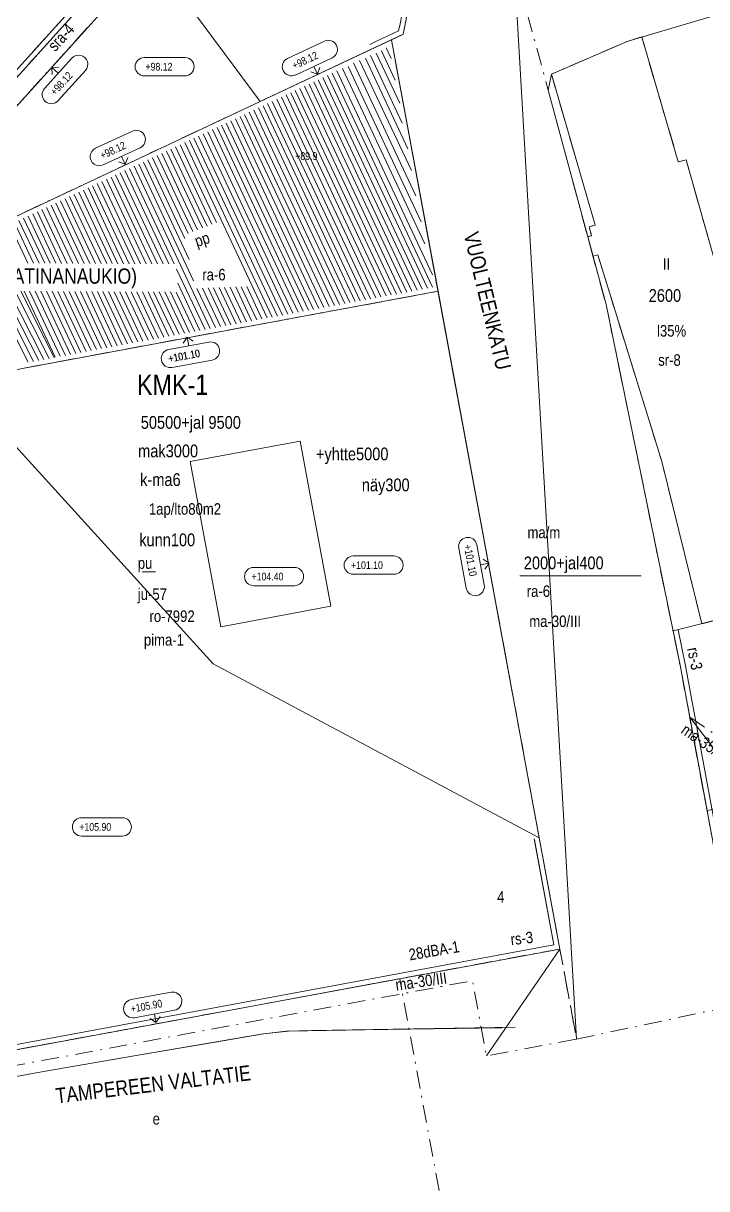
# Model space of a CAD drawing. Header units: metres. Extents: x 24485995 to 24488038, y 6819999 to 6822001.
# Drawn here: x 24487580.4 to 24487714.7, y 6820346.9 to 6820575.8 of the extents above; entities that cross this region are included whole.
import ezdxf

# ---------------------------------------------------------------- set-up
doc = ezdxf.new("R2010")
doc.units = ezdxf.units.M
for name, pattern in [('Aukot_rajalla', [0]), ('k10040', [10.3, 3.5, -1.5, 0.3, -1.5, 3.5]), ('K10271', [0]), ('k10400', [0]), ('K10430', [0])]:
    doc.linetypes.add(name, pattern=pattern)
for name, color, linetype, lineweight in [('AK_AsemakaavaTeksti_Kadun_puistonnimi', 7, 'Continuous', 0), ('AK_Kaavamerkinta_Kayttotarkoitusalue', 7, 'Continuous', 0), ('AK_KayttotarkoitusViiva', 7, 'Continuous', 0), ('AK_LiikennointiTeksti_Autopaikkamerkinta_m2', 7, 'Continuous', 0), ('AK_LiikennointiViiva_Polkuviivoitus', 7, 'Continuous', 0), ('AK_MuuAsemakaavaTeksti_Alueenosan_kayttotarkoitus', 7, 'Continuous', 0), ('AK_MuuAsemakaavaTeksti_Erityismaarays', 7, 'Continuous', 0), ('AK_MuuAsemakaavaViiva_alueenosan_raja', 7, 'Continuous', 0), ('AK_MuuAsemakaavaViiva_Erityismaaraysviiva', 7, 'Continuous', 0), ('AK_MuuAsemakaavaViiva_Merkinnan_alleviivaus', 7, 'Continuous', 0), ('AK_RakennusalaTeksti_Kerrosala_tai_luku', 7, 'Continuous', 0), ('AK_RakennusalaTeksti_Rakennusoikeus', 7, 'Continuous', 0), ('AK_RakennusalaViiva_Maanalaisen_tilan_viiva', 7, 'Continuous', 0), ('AK_RakennusalaViiva_Rakennusalan_raja__I_', 7, 'Continuous', 0), ('AK_RakentaminenTeksti_Korkeusmerkinta', 7, 'Continuous', 0), ('AK_RakentaminenTeksti_Korkeusmerkinta_ja_soikio', 7, 'Continuous', 0), ('AK_RakentaminenTeksti_Korkeusmerkinta_ja_soikio_ja_nuoli', 7, 'Continuous', 0), ('AK_RakentaminenTeksti_Rakentamismaarays', 7, 'Continuous', 0), ('AK_RakentaminenViiva_dB_yms_aaltoviiva', 7, 'Continuous', 0), ('AK_Tontti_Sitova', 7, 'Continuous', 0), ('AK_Tonttinumero', 7, 'Continuous', 0), ('AK_YmparistoViiva_Aita', 7, 'Continuous', 0), ('AK_YmparistoViiva_Istutettava_puurivi', 7, 'Continuous', 0)]:
    doc.layers.add(name, color=color, linetype=linetype, lineweight=lineweight)
doc.styles.add('ArialNarrow', font='ARIALN.TTF')

# ---------------------------------------------------------------- blocks, each defined once
blk = doc.blocks.new('AKP43')
at = {"layer": 'AK_RakentaminenTeksti_Korkeusmerkinta_ja_soikio', "color": 7, "linetype": 'Continuous', "lineweight": 13}
for p, q in [((4, 1.8), (-4, 1.8)), ((-4, -1.8), (4, -1.8))]:
    blk.add_line(p, q, dxfattribs=at)
for centre, start, end in [((-4, 0), 90, 270), ((4, 0), 270, 90)]:
    blk.add_arc(centre, 1.8, start, end, dxfattribs=at)

msp = doc.modelspace()

# ---------------------------------------------------------------- linework, layer by layer
at = {"layer": 'AK_KayttotarkoitusViiva', "linetype": 'Continuous', "lineweight": 20, "flags": 128}
for points in [[(24487574.41, 6820561.53), (24487580.72, 6820568.45), (24487590.92, 6820579.74), (24487599.25, 6820581.84), (24487605.75, 6820589.07), (24487629.34, 6820615.22)], [(24487714.73, 6820421.42), (24487709.53, 6820449.41), (24487694.94, 6820520.55), (24487683.53, 6820562.69), (24487684.18, 6820565.83), (24487699.07, 6820572.26), (24487699.5, 6820572.39), (24487734.9, 6820582.89), (24487736.91, 6820583.48), (24487744.74, 6820554.41)], [(24487572.59, 6820372.98), (24487685.85, 6820393.97), (24487659.2, 6820537.78), (24487652.75, 6820572.56), (24487655.04, 6820573.64), (24487655.79, 6820577.3)]]:
    msp.add_lwpolyline(points, dxfattribs=at)
at = {"layer": 'AK_LiikennointiViiva_Polkuviivoitus', "linetype": 'Continuous', "lineweight": 0, "flags": 128}
for points in [[(24487651.7, 6820570.98), (24487652.69, 6820568.87)], [(24487646.5, 6820568.53), (24487656.68, 6820546.86)], [(24487647.62, 6820568.94), (24487655.98, 6820551.16)], [(24487648.64, 6820569.45), (24487654.88, 6820556.16)], [(24487649.76, 6820569.96), (24487654.38, 6820560.14)], [(24487650.78, 6820570.37), (24487653.48, 6820564.64)], [(24487641.1, 6820565.99), (24487660.84, 6820523.95)], [(24487642.01, 6820566.5), (24487660.85, 6820526.37)], [(24487643.14, 6820566.9), (24487659.3, 6820532.49)], [(24487644.26, 6820567.31), (24487658.58, 6820536.81)], [(24487645.28, 6820568.02), (24487657.54, 6820541.91)], [(24487636.57, 6820563.86), (24487655.75, 6820523.01)], [(24487637.48, 6820564.29), (24487656.77, 6820523.2)], [(24487638.38, 6820564.71), (24487657.79, 6820523.39)], [(24487639.29, 6820565.14), (24487658.8, 6820523.57)], [(24487640.19, 6820565.56), (24487659.82, 6820523.76)], [(24487631.14, 6820561.31), (24487649.66, 6820521.88)], [(24487632.05, 6820561.74), (24487650.67, 6820522.07)], [(24487632.95, 6820562.16), (24487651.69, 6820522.26)], [(24487633.86, 6820562.59), (24487652.71, 6820522.44)], [(24487634.76, 6820563.01), (24487653.72, 6820522.63)], [(24487635.67, 6820563.44), (24487654.74, 6820522.82)], [(24487626.61, 6820559.18), (24487644.57, 6820520.94)], [(24487627.52, 6820559.61), (24487645.59, 6820521.13)], [(24487628.42, 6820560.04), (24487646.61, 6820521.31)], [(24487629.33, 6820560.46), (24487647.62, 6820521.5)], [(24487630.24, 6820560.89), (24487648.64, 6820521.69)], [(24487622.09, 6820557.06), (24487639.49, 6820520)], [(24487622.99, 6820557.48), (24487640.51, 6820520.18)], [(24487623.9, 6820557.91), (24487641.53, 6820520.37)], [(24487624.8, 6820558.33), (24487642.54, 6820520.56)], [(24487625.71, 6820558.76), (24487643.56, 6820520.75)], [(24487616.66, 6820554.51), (24487633.4, 6820518.87)], [(24487617.56, 6820554.93), (24487634.41, 6820519.05)], [(24487618.47, 6820555.36), (24487635.43, 6820519.24)], [(24487619.37, 6820555.78), (24487636.44, 6820519.43)], [(24487620.28, 6820556.21), (24487637.46, 6820519.62)], [(24487621.18, 6820556.63), (24487638.48, 6820519.81)], [(24487612.13, 6820552.38), (24487628.31, 6820517.92)], [(24487613.04, 6820552.81), (24487629.33, 6820518.11)], [(24487613.94, 6820553.23), (24487630.35, 6820518.3)], [(24487614.85, 6820553.66), (24487631.36, 6820518.49)], [(24487615.75, 6820554.08), (24487632.38, 6820518.68)], [(24487606.7, 6820549.83), (24487613.72, 6820534.9)], [(24487607.61, 6820550.26), (24487614.65, 6820535.26)], [(24487608.51, 6820550.68), (24487615.59, 6820535.62)], [(24487609.42, 6820551.11), (24487616.52, 6820535.98)], [(24487610.32, 6820551.53), (24487617.46, 6820536.34)], [(24487611.23, 6820551.96), (24487618.39, 6820536.7)], [(24487602.18, 6820547.71), (24487617.13, 6820515.85)], [(24487603.08, 6820548.13), (24487613.84, 6820525.23)], [(24487603.99, 6820548.56), (24487612.99, 6820529.39)], [(24487604.89, 6820548.98), (24487612.14, 6820533.55)], [(24487605.8, 6820549.41), (24487612.78, 6820534.54)], [(24487597.65, 6820545.58), (24487605.65, 6820528.55)], [(24487598.55, 6820546.01), (24487606.76, 6820528.54)], [(24487599.46, 6820546.43), (24487607.86, 6820528.54)], [(24487600.36, 6820546.86), (24487608.97, 6820528.53)], [(24487601.27, 6820547.28), (24487610.08, 6820528.53)], [(24487592.22, 6820543.03), (24487599, 6820528.59)], [(24487593.12, 6820543.46), (24487600.11, 6820528.58)], [(24487594.03, 6820543.88), (24487601.22, 6820528.58)], [(24487594.93, 6820544.31), (24487602.32, 6820528.57)], [(24487595.84, 6820544.73), (24487603.43, 6820528.56)], [(24487596.74, 6820545.16), (24487604.54, 6820528.56)], [(24487587.69, 6820540.91), (24487593.46, 6820528.62)], [(24487588.6, 6820541.33), (24487594.57, 6820528.61)], [(24487589.5, 6820541.76), (24487595.68, 6820528.61)], [(24487590.41, 6820542.18), (24487596.79, 6820528.6)], [(24487591.31, 6820542.61), (24487597.89, 6820528.6)], [(24487582.26, 6820538.36), (24487586.82, 6820528.66)], [(24487583.17, 6820538.78), (24487587.92, 6820528.65)], [(24487584.07, 6820539.21), (24487589.03, 6820528.65)], [(24487584.98, 6820539.63), (24487590.14, 6820528.64)], [(24487585.88, 6820540.06), (24487591.25, 6820528.63)], [(24487586.79, 6820540.48), (24487592.35, 6820528.63)], [(24487577.74, 6820536.23), (24487581.28, 6820528.69)], [(24487578.64, 6820536.66), (24487582.39, 6820528.69)], [(24487579.55, 6820537.08), (24487583.49, 6820528.68)], [(24487580.45, 6820537.51), (24487584.6, 6820528.67)], [(24487581.36, 6820537.93), (24487585.71, 6820528.67)], [(24487569.69, 6820532.27), (24487581.37, 6820509.21)], [(24487570.58, 6820532.73), (24487582.4, 6820509.4)], [(24487610.54, 6820527.54), (24487616.12, 6820515.66)], [(24487610.75, 6820524.74), (24487615.1, 6820515.47)], [(24487576.52, 6820523.21), (24487583.42, 6820509.59)], [(24487577.64, 6820523.21), (24487584.45, 6820509.78)], [(24487578.77, 6820523.2), (24487585.47, 6820509.97)], [(24487579.89, 6820523.19), (24487586.49, 6820510.16)], [(24487580.55, 6820523.19), (24487586.65, 6820510.2)], [(24487581.65, 6820523.18), (24487587.66, 6820510.39)], [(24487582.76, 6820523.18), (24487588.68, 6820510.58)], [(24487583.87, 6820523.17), (24487589.7, 6820510.77)], [(24487584.98, 6820523.17), (24487590.71, 6820510.95)], [(24487586.08, 6820523.16), (24487591.73, 6820511.14)], [(24487587.19, 6820523.15), (24487592.74, 6820511.33)], [(24487588.3, 6820523.15), (24487593.76, 6820511.52)], [(24487589.41, 6820523.14), (24487594.78, 6820511.71)], [(24487590.52, 6820523.13), (24487595.79, 6820511.9)], [(24487591.62, 6820523.13), (24487596.81, 6820512.08)], [(24487592.73, 6820523.12), (24487597.83, 6820512.27)], [(24487593.84, 6820523.11), (24487598.84, 6820512.46)], [(24487594.95, 6820523.11), (24487599.86, 6820512.65)], [(24487596.05, 6820523.1), (24487600.87, 6820512.84)], [(24487597.16, 6820523.1), (24487601.89, 6820513.03)], [(24487598.27, 6820523.09), (24487602.91, 6820513.21)], [(24487599.38, 6820523.08), (24487603.92, 6820513.4)], [(24487600.49, 6820523.08), (24487604.94, 6820513.59)], [(24487601.59, 6820523.07), (24487605.96, 6820513.78)], [(24487602.7, 6820523.06), (24487606.97, 6820513.97)], [(24487603.81, 6820523.06), (24487607.99, 6820514.16)], [(24487604.92, 6820523.05), (24487609, 6820514.34)], [(24487606.02, 6820523.04), (24487610.02, 6820514.53)], [(24487607.13, 6820523.04), (24487611.04, 6820514.72)], [(24487608.24, 6820523.03), (24487612.05, 6820514.91)], [(24487609.35, 6820523.03), (24487613.07, 6820515.1)], [(24487610.45, 6820523.02), (24487614.09, 6820515.29)], [(24487614.53, 6820523.74), (24487618.15, 6820516.04)], [(24487615.62, 6820523.78), (24487619.17, 6820516.23)], [(24487616.71, 6820523.82), (24487620.18, 6820516.42)], [(24487617.79, 6820523.86), (24487621.2, 6820516.6)], [(24487618.88, 6820523.9), (24487622.22, 6820516.79)], [(24487619.97, 6820523.93), (24487623.23, 6820516.98)], [(24487621.06, 6820523.97), (24487624.25, 6820517.17)], [(24487622.14, 6820524.01), (24487625.27, 6820517.36)], [(24487623.23, 6820524.05), (24487626.28, 6820517.55)], [(24487624.32, 6820524.08), (24487627.3, 6820517.74)]]:
    msp.add_lwpolyline(points, dxfattribs=at)
at = {"layer": 'AK_MuuAsemakaavaViiva_alueenosan_raja', "linetype": 'k10040', "lineweight": 5, "flags": 128}
for points in [[(24487559.47, 6820545), (24487567.28, 6820553.64), (24487574.41, 6820561.53), (24487580.72, 6820568.45), (24487590.92, 6820579.74), (24487595.76, 6820580.96), (24487592.65, 6820600.3), (24487591.46, 6820607.74), (24487556.27, 6820568.82), (24487559.47, 6820545)], [(24487697.46, 6820508.31), (24487694.94, 6820520.55), (24487676.89, 6820587.21), (24487674.23, 6820585.96), (24487655.79, 6820577.3), (24487655.04, 6820573.64), (24487652.75, 6820572.56), (24487685.85, 6820393.97), (24487689.14, 6820376.27)], [(24487544.98, 6820521.91), (24487599.25, 6820581.84), (24487590.92, 6820579.74), (24487591.66, 6820579.07), (24487581.46, 6820567.78), (24487575.15, 6820560.85), (24487568.02, 6820552.97), (24487560.22, 6820544.33), (24487557.23, 6820541.02), (24487553.62, 6820537.1), (24487547.82, 6820530.8), (24487545.34, 6820528.79), (24487543.9, 6820527.71), (24487544.98, 6820521.91)], [(24487726.17, 6820494.76), (24487715.05, 6820533.48), (24487710.65, 6820549.01), (24487709.88, 6820548.8), (24487709.12, 6820548.59), (24487705.53, 6820560.85), (24487701.94, 6820573.12), (24487699.5, 6820572.39), (24487699.29, 6820572.33), (24487699.07, 6820572.26), (24487691.63, 6820569.05), (24487684.18, 6820565.83), (24487688.48, 6820551), (24487692.78, 6820536.16), (24487692.2, 6820535.99), (24487691.62, 6820535.82), (24487691.85, 6820534.95), (24487692.08, 6820534.09), (24487691.71, 6820533.96), (24487691.35, 6820533.84), (24487692.37, 6820530.05), (24487692.83, 6820530.19), (24487693.29, 6820530.32), (24487699.59, 6820510.03), (24487705.88, 6820489.74), (24487709.82, 6820473.8), (24487713.76, 6820457.87), (24487721.35, 6820459.78), (24487728.94, 6820461.7), (24487724.81, 6820477.54), (24487720.67, 6820493.38), (24487723.42, 6820494.07), (24487726.17, 6820494.76)], [(24487652.75, 6820572.56), (24487626.93, 6820560.44)], [(24487626.93, 6820560.44), (24487574.13, 6820535.64)], [(24487567.11, 6820505.6), (24487661.91, 6820523.17)], [(24487697.46, 6820508.31), (24487709.53, 6820449.41), (24487714.77, 6820421.2), (24487720.03, 6820392.94), (24487720.9, 6820388.12), (24487721.1, 6820387.39), (24487721.76, 6820386.27), (24487722.59, 6820385.51), (24487723.54, 6820385.03), (24487722.25, 6820383.28)], [(24487711.38, 6820439.49), (24487733.36, 6820424.64), (24487714.77, 6820421.2), (24487711.38, 6820439.49)], [(24487685.85, 6820393.97), (24487572.59, 6820372.98), (24487573.13, 6820370.03), (24487668.7, 6820387.74), (24487671.44, 6820372.99), (24487689.14, 6820376.27), (24487685.85, 6820393.97)], [(24487654.54, 6820341.59), (24487657.55, 6820341.56), (24487663.04, 6820341.5), (24487654.39, 6820388.14), (24487572.59, 6820372.98), (24487554.93, 6820329.01), (24487592.59, 6820335.94), (24487604.75, 6820337.05), (24487654.54, 6820341.59)], [(24487689.14, 6820376.27), (24487722.25, 6820383.28)]]:
    msp.add_lwpolyline(points, dxfattribs=at)
at = {"layer": 'AK_MuuAsemakaavaViiva_Erityismaaraysviiva', "linetype": 'Aukot_rajalla', "lineweight": 5, "flags": 128}
for points in [[(24487648.48, 6820571.66), (24487649.69, 6820572.23), (24487654.16, 6820574.33), (24487654.44, 6820575.67), (24487654.79, 6820577.4), (24487654.79, 6820578.79), (24487629.26, 6820613.64), (24487615.72, 6820598.63)], [(24487543.9, 6820527.71), (24487545.34, 6820528.79), (24487547.82, 6820530.8), (24487553.62, 6820537.1), (24487560.22, 6820544.33), (24487568.02, 6820552.97), (24487575.15, 6820560.85), (24487581.46, 6820567.78), (24487591.66, 6820579.07)], [(24487718.98, 6820398.56), (24487714.73, 6820421.42), (24487709.53, 6820449.41), (24487708.09, 6820456.44)], [(24487719.96, 6820398.74), (24487715.72, 6820421.6), (24487710.52, 6820449.6), (24487709.07, 6820456.64)], [(24487569.92, 6820392.82), (24487573.39, 6820374.14), (24487684.69, 6820394.77), (24487680.83, 6820415.6)]]:
    msp.add_lwpolyline(points, dxfattribs=at)
at = {"layer": 'AK_MuuAsemakaavaViiva_Merkinnan_alleviivaus', "linetype": 'Continuous', "lineweight": 5, "elevation": 9.37, "flags": 128}
for points in [[(24487603.76, 6820468.03), (24487606.4, 6820468.03)], [(24487678, 6820467.28), (24487701.82, 6820467.28)]]:
    msp.add_lwpolyline(points, dxfattribs=at)
at = {"layer": 'AK_RakennusalaViiva_Maanalaisen_tilan_viiva', "linetype": 'Continuous', "lineweight": 5, "flags": 128}
for points in [[(24487689.14, 6820376.27), (24487676.89, 6820587.21)], [(24487724.07, 6820422.92), (24487717.72, 6820431.2), (24487711.38, 6820439.49)], [(24487671.44, 6820372.99), (24487685.85, 6820393.97)]]:
    msp.add_lwpolyline(points, dxfattribs=at)
at = {"layer": 'AK_RakennusalaViiva_Rakennusalan_raja__I_', "linetype": 'K10271', "lineweight": 9, "flags": 128}
for points in [[(24487605.75, 6820589.07), (24487626.93, 6820560.44), (24487655.04, 6820573.64), (24487655.79, 6820577.3), (24487655.79, 6820579.12), (24487635.69, 6820606.55), (24487629.34, 6820615.22), (24487605.75, 6820589.07)], [(24487574.13, 6820535.64), (24487626.93, 6820560.44), (24487605.75, 6820589.07), (24487599.25, 6820581.84), (24487568.39, 6820547.77), (24487574.13, 6820535.64)], [(24487684.18, 6820565.83), (24487692.78, 6820536.16), (24487691.62, 6820535.82), (24487692.08, 6820534.09), (24487691.35, 6820533.84), (24487692.37, 6820530.05), (24487693.29, 6820530.32), (24487705.88, 6820489.74), (24487713.76, 6820457.87), (24487728.94, 6820461.7), (24487720.67, 6820493.38), (24487726.17, 6820494.76), (24487719.46, 6820517.94), (24487710.65, 6820549.01), (24487709.12, 6820548.59), (24487701.94, 6820573.12), (24487699.07, 6820572.26), (24487684.18, 6820565.83)], [(24487567.11, 6820505.6), (24487661.91, 6820523.17), (24487652.75, 6820572.56), (24487626.93, 6820560.44), (24487574.13, 6820535.64), (24487545.15, 6820520.97), (24487548.64, 6820502.17), (24487567.11, 6820505.6)], [(24487681.81, 6820415.78), (24487661.91, 6820523.17), (24487567.11, 6820505.6), (24487617.72, 6820449.99), (24487681.81, 6820415.78)], [(24487566.34, 6820505.45), (24487570.35, 6820483.82), (24487552.65, 6820480.54), (24487572.59, 6820372.98), (24487685.85, 6820393.97), (24487681.81, 6820415.78), (24487617.72, 6820449.99), (24487567.11, 6820505.6), (24487566.34, 6820505.45)], [(24487758.52, 6820503.21), (24487726.17, 6820494.76), (24487720.67, 6820493.38), (24487728.94, 6820461.7), (24487708.09, 6820456.44), (24487709.53, 6820449.41), (24487714.77, 6820421.2), (24487777.16, 6820432.75), (24487774.94, 6820443.6), (24487771.68, 6820456.51), (24487764.9, 6820479.51), (24487758.52, 6820503.21)], [(24487634.82, 6820493.74), (24487613.19, 6820489.73), (24487619.2, 6820457.28), (24487640.83, 6820461.29), (24487634.82, 6820493.74)], [(24487634.82, 6820493.74), (24487640.83, 6820461.29), (24487619.2, 6820457.28), (24487613.19, 6820489.73), (24487634.82, 6820493.74)]]:
    msp.add_lwpolyline(points, dxfattribs=at)
at = {"layer": 'AK_RakentaminenTeksti_Korkeusmerkinta_ja_soikio_ja_nuoli', "linetype": 'Continuous', "lineweight": 5, "flags": 128}
for points in [[(24487639.58, 6820572.3), (24487632.34, 6820568.9)], [(24487589.94, 6820568.95), (24487584.57, 6820563.02)], [(24487633.87, 6820565.65), (24487641.11, 6820569.05)], [(24487586, 6820567.13), (24487587.41, 6820567.2)], [(24487586, 6820567.13), (24487586.07, 6820565.72)], [(24487587.26, 6820565.99), (24487586, 6820567.13)], [(24487587.24, 6820560.61), (24487592.61, 6820566.54)], [(24487638.21, 6820565.81), (24487636.88, 6820566.29)], [(24487637.49, 6820567.35), (24487638.21, 6820565.81)], [(24487638.21, 6820565.81), (24487638.69, 6820567.14)], [(24487601.84, 6820554.62), (24487594.58, 6820551.25)], [(24487596.1, 6820547.99), (24487603.36, 6820551.36)], [(24487600.44, 6820548.13), (24487599.12, 6820548.62)], [(24487599.73, 6820549.67), (24487600.44, 6820548.13)], [(24487600.44, 6820548.13), (24487600.93, 6820549.46)], [(24487616.86, 6820513.2), (24487609, 6820511.74)], [(24487612.62, 6820514.14), (24487611.82, 6820512.98)], [(24487612.62, 6820514.14), (24487613.79, 6820513.34)], [(24487612.93, 6820512.47), (24487612.62, 6820514.14)], [(24487609.65, 6820508.2), (24487617.52, 6820509.66)], [(24487665.99, 6820472.7), (24487667.45, 6820464.83)], [(24487670.99, 6820465.49), (24487669.53, 6820473.35)], [(24487670.26, 6820469.42), (24487671.93, 6820469.73)], [(24487671.93, 6820469.73), (24487670.77, 6820470.53)], [(24487671.93, 6820469.73), (24487671.13, 6820468.57)], [(24487609.44, 6820385.48), (24487601.57, 6820384.02)], [(24487602.23, 6820380.48), (24487610.09, 6820381.94)], [(24487606.16, 6820381.21), (24487606.47, 6820379.54)], [(24487606.47, 6820379.54), (24487607.27, 6820380.71)], [(24487606.47, 6820379.54), (24487605.3, 6820380.34)]]:
    msp.add_lwpolyline(points, dxfattribs=at)
at = {"layer": 'AK_RakentaminenTeksti_Korkeusmerkinta_ja_soikio_ja_nuoli', "linetype": 'Continuous', "lineweight": 5}
for centre, start, end in [((24487640.34, 6820570.68), 295.1544, 115.1544), ((24487591.28, 6820567.74), 317.8288, 137.8288), ((24487633.1, 6820567.28), 115.1544, 295.1544), ((24487585.91, 6820561.81), 137.8288, 317.8288), ((24487602.6, 6820552.99), 294.9075, 114.9075), ((24487595.34, 6820549.62), 114.9075, 294.9075), ((24487617.19, 6820511.43), 280.5, 100.5), ((24487609.32, 6820509.97), 100.5, 280.5), ((24487667.76, 6820473.03), 10.5, 190.5), ((24487669.22, 6820465.16), 190.5, 10.5), ((24487609.76, 6820383.71), 280.5, 100.5), ((24487601.9, 6820382.25), 100.5, 280.5)]:
    msp.add_arc(centre, 1.8, start, end, dxfattribs=at)
at = {"layer": 'AK_RakentaminenViiva_dB_yms_aaltoviiva', "linetype": 'k10400', "lineweight": 0, "flags": 128}
msp.add_lwpolyline([(24487569.92, 6820392.82), (24487573.39, 6820374.14), (24487684.69, 6820394.77), (24487680.86, 6820415.42)], dxfattribs=at)
at = {"layer": 'AK_Tontti_Sitova', "linetype": 'Continuous', "lineweight": 9, "flags": 128}
for points in [[(24487543.69, 6820528.85), (24487547.17, 6820531.56), (24487552.89, 6820537.78), (24487556.49, 6820541.7), (24487559.47, 6820545), (24487567.28, 6820553.64), (24487574.41, 6820561.53), (24487580.72, 6820568.45), (24487590.92, 6820579.74), (24487599.25, 6820581.84), (24487605.75, 6820589.07), (24487629.34, 6820615.22), (24487655.79, 6820579.12), (24487655.79, 6820577.3), (24487655.04, 6820573.64), (24487652.75, 6820572.56), (24487659.2, 6820537.78), (24487685.85, 6820393.97), (24487572.59, 6820372.98), (24487543.69, 6820528.85)], [(24487714.77, 6820421.2), (24487714.73, 6820421.42), (24487709.53, 6820449.41), (24487694.94, 6820520.55), (24487683.53, 6820562.69), (24487684.18, 6820565.83), (24487699.07, 6820572.26), (24487699.5, 6820572.39), (24487734.9, 6820582.89), (24487736.91, 6820583.48), (24487744.74, 6820554.41), (24487747.53, 6820544.04), (24487764.9, 6820479.51), (24487771.68, 6820456.51), (24487774.94, 6820443.6), (24487777.16, 6820432.75), (24487714.77, 6820421.2)]]:
    msp.add_lwpolyline(points, dxfattribs=at)
at = {"layer": 'AK_YmparistoViiva_Aita', "linetype": 'Continuous', "lineweight": 5, "flags": 128}
msp.add_lwpolyline([(24487543.9, 6820527.71), (24487545.34, 6820528.79), (24487547.82, 6820530.8), (24487553.62, 6820537.1), (24487557.23, 6820541.02), (24487560.22, 6820544.33), (24487568.02, 6820552.97), (24487575.15, 6820560.85), (24487581.46, 6820567.78), (24487591.66, 6820579.07), (24487590.92, 6820579.74), (24487580.72, 6820568.45), (24487574.41, 6820561.53), (24487567.28, 6820553.64), (24487559.47, 6820545), (24487556.49, 6820541.7), (24487552.89, 6820537.78), (24487547.17, 6820531.56), (24487543.69, 6820528.85), (24487543.9, 6820527.71)], dxfattribs=at)
at = {"layer": 'AK_YmparistoViiva_Istutettava_puurivi', "linetype": 'K10430', "lineweight": 5, "flags": 128}
for points in [[(24487492.87, 6820349.61), (24487510.03, 6820353.53), (24487524.64, 6820356.92), (24487544.12, 6820361.44), (24487558.73, 6820364.84), (24487568.5, 6820366.98), (24487583.24, 6820369.71), (24487602.95, 6820373.09), (24487617.74, 6820375.63), (24487627.59, 6820377.32), (24487632.55, 6820377.85), (24487647.55, 6820378.11), (24487674.52, 6820378.46)], [(24487597.57, 6820372.17), (24487627.14, 6820377.25), (24487632.09, 6820377.84), (24487637.09, 6820377.93), (24487677.08, 6820378.61)]]:
    msp.add_lwpolyline(points, dxfattribs=at)

# ---------------------------------------------------------------- block references
at = {"layer": 'AK_RakentaminenTeksti_Korkeusmerkinta_ja_soikio', "color": 7, "lineweight": 5}
for p in [(24487608.18, 6820567.28), (24487649.25, 6820469.37), (24487629.69, 6820467.13), (24487595.84, 6820417.95)]:
    msp.add_blockref('AKP43', p, dxfattribs=at)

# ---------------------------------------------------------------- texts
at = {"layer": 'AK_AsemakaavaTeksti_Kadun_puistonnimi', "linetype": 'Continuous', "lineweight": 5, "style": 'ArialNarrow'}
for s, rotation, p in [('VUOLTEENKATU', 283.594, (24487666.91, 6820534.38)), ('TAMPEREEN VALTATIE', 6.8292, (24487586.96, 6820363.62))]:
    msp.add_text(s, height=3, rotation=rotation, dxfattribs=at).set_placement(p)
msp.add_text('(RATINANAUKIO)', height=3, dxfattribs=at).set_placement((24487574.69, 6820524.65))
at = {"layer": 'AK_Kaavamerkinta_Kayttotarkoitusalue', "linetype": 'Continuous', "lineweight": 0, "style": 'ArialNarrow'}
msp.add_text('KMK-1', height=4, dxfattribs=at).set_placement((24487602.74, 6820502.8))
at = {"layer": 'AK_LiikennointiTeksti_Autopaikkamerkinta_m2', "linetype": 'Continuous', "lineweight": 0, "style": 'ArialNarrow'}
msp.add_text('1ap/lto80m2', height=2.25, dxfattribs=at).set_placement((24487605.08, 6820479.28))
at = {"layer": 'AK_MuuAsemakaavaTeksti_Alueenosan_kayttotarkoitus', "linetype": 'Continuous', "lineweight": 0, "style": 'ArialNarrow'}
for s, rotation, p in [('pp', 18.046, (24487614.53, 6820531.85)), ('ma-35/(198,200)', 325.3611, (24487709.48, 6820436.49)), ('ma-30/III', 8.1685, (24487653.71, 6820385.78))]:
    msp.add_text(s, height=2.25, rotation=rotation, dxfattribs=at).set_placement(p)
for s, p in [('ra-6', (24487615.58, 6820525.31)), ('sr-8', (24487705.17, 6820508.54)), ('ma/m', (24487679.49, 6820474.67)), ('ra-6', (24487679.34, 6820463.14)), ('ma-30/III', (24487679.84, 6820457.22)), ('e', (24487605.81, 6820359.48))]:
    msp.add_text(s, height=2.25, dxfattribs=at).set_placement(p)
at = {"layer": 'AK_MuuAsemakaavaTeksti_Erityismaarays', "linetype": 'Continuous', "lineweight": 0, "style": 'ArialNarrow'}
for s, rotation, p in [('sra-4', 47.552, (24487586.66, 6820570.12)), ('rs-3', 281.3605, (24487710.86, 6820452.97)), ('rs-3', 5.985, (24487676.28, 6820394.73)), ('28dBA-1', 9.5026, (24487656.37, 6820391.72))]:
    msp.add_text(s, height=2.25, rotation=rotation, dxfattribs=at).set_placement(p)
for s, p in [('ro-7992', (24487605.2, 6820458.22)), ('pima-1', (24487604.1, 6820453.57))]:
    msp.add_text(s, height=2.25, dxfattribs=at).set_placement(p)
at = {"layer": 'AK_RakennusalaTeksti_Kerrosala_tai_luku', "linetype": 'Continuous', "lineweight": 0, "style": 'ArialNarrow'}
for s, p in [('II', (24487706.08, 6820527.4)), ('l35%', (24487704.95, 6820514.27))]:
    msp.add_text(s, height=2.25, dxfattribs=at).set_placement(p)
at = {"layer": 'AK_RakennusalaTeksti_Rakennusoikeus', "linetype": 'Continuous', "lineweight": 0, "style": 'ArialNarrow'}
for s, p in [('2600', (24487703.31, 6820521.08)), ('50500+jal 9500', (24487603.49, 6820496.16)), ('mak3000', (24487602.97, 6820490.55)), ('+yhtte5000', (24487637.91, 6820489.96)), ('k-ma6', (24487603.37, 6820484.92)), ('näy300', (24487646.93, 6820483.88)), ('kunn100', (24487603.19, 6820473.09)), ('2000+jal400', (24487678.77, 6820468.56))]:
    msp.add_text(s, height=2.5, dxfattribs=at).set_placement(p)
at = {"layer": 'AK_RakentaminenTeksti_Korkeusmerkinta', "linetype": 'Continuous', "lineweight": 0, "style": 'ArialNarrow'}
for s, rotation, p in [('+98.12', 25.153, (24487633.68, 6820566.72)), ('+98.12', 47.836, (24487586.66, 6820561.52)), ('+98.12', 25.152, (24487595.93, 6820549.05)), ('+101.10', 10.5, (24487609.04, 6820509.16)), ('+101.10', 10.5, (24487609.1, 6820509.17)), ('+101.10', 280.5, (24487666.96, 6820473.25)), ('+105.90', 10.5, (24487601.67, 6820381.45))]:
    msp.add_text(s, height=1.5, rotation=rotation, dxfattribs=at).set_placement(p)
for s, p in [('+98.12', (24487604.41, 6820566.53)), ('+89.9', (24487633.85, 6820548.98)), ('+101.10', (24487644.81, 6820468.62)), ('+104.40', (24487625.26, 6820466.38)), ('+105.90', (24487591.41, 6820417.2))]:
    msp.add_text(s, height=1.5, dxfattribs=at).set_placement(p)
at = {"layer": 'AK_RakentaminenTeksti_Rakentamismaarays', "linetype": 'Continuous', "lineweight": 0, "style": 'ArialNarrow'}
for s, p in [('pu', (24487602.9, 6820468.65)), ('ju-57', (24487602.9, 6820462.55))]:
    msp.add_text(s, height=2.25, dxfattribs=at).set_placement(p)
at = {"layer": 'AK_Tonttinumero', "linetype": 'Continuous', "lineweight": 0, "style": 'ArialNarrow'}
msp.add_text('4', height=2.25, dxfattribs=at).set_placement((24487673.52, 6820403.09))

doc.saveas('drawing.dxf')
